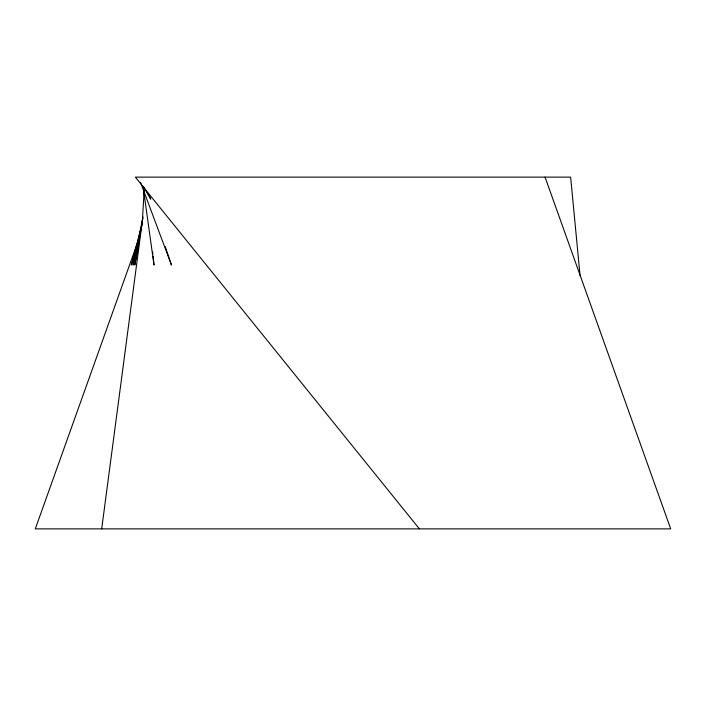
<?xml version="1.0" encoding="UTF-8"?>
<svg xmlns="http://www.w3.org/2000/svg" width="706" height="706" viewBox="0 0 706 706"><rect width="100%" height="100%" fill="white"/><g stroke="black" fill="none" stroke-linecap="round" stroke-linejoin="round"><path stroke-width="1.06" d="M144.183 190.311L142.356 221.093L134.793 265.059L138.632 244.682M101.699 528.873L142.903 216.901M139.038 242.537L139.435 240.393M142.868 217.872L133.037 265.059L137.961 244.929M142.224 223.74L131.29 265.059L135.94 250.409M137.388 243.076L35.3 528.873L670.7 528.873L545.05 177.127M137.749 242.079L138.817 239.078M419.399 528.873L135.367 177.127L570.633 177.127L580.05 275.534M143.274 186.287L150.757 199.11L147.245 192.42M140.476 182.236L171.461 265.059L165.169 246.438M143.424 189.067L154.005 265.059L153.114 256.375M152.664 252.033L152.884 254.204"/></g></svg>
